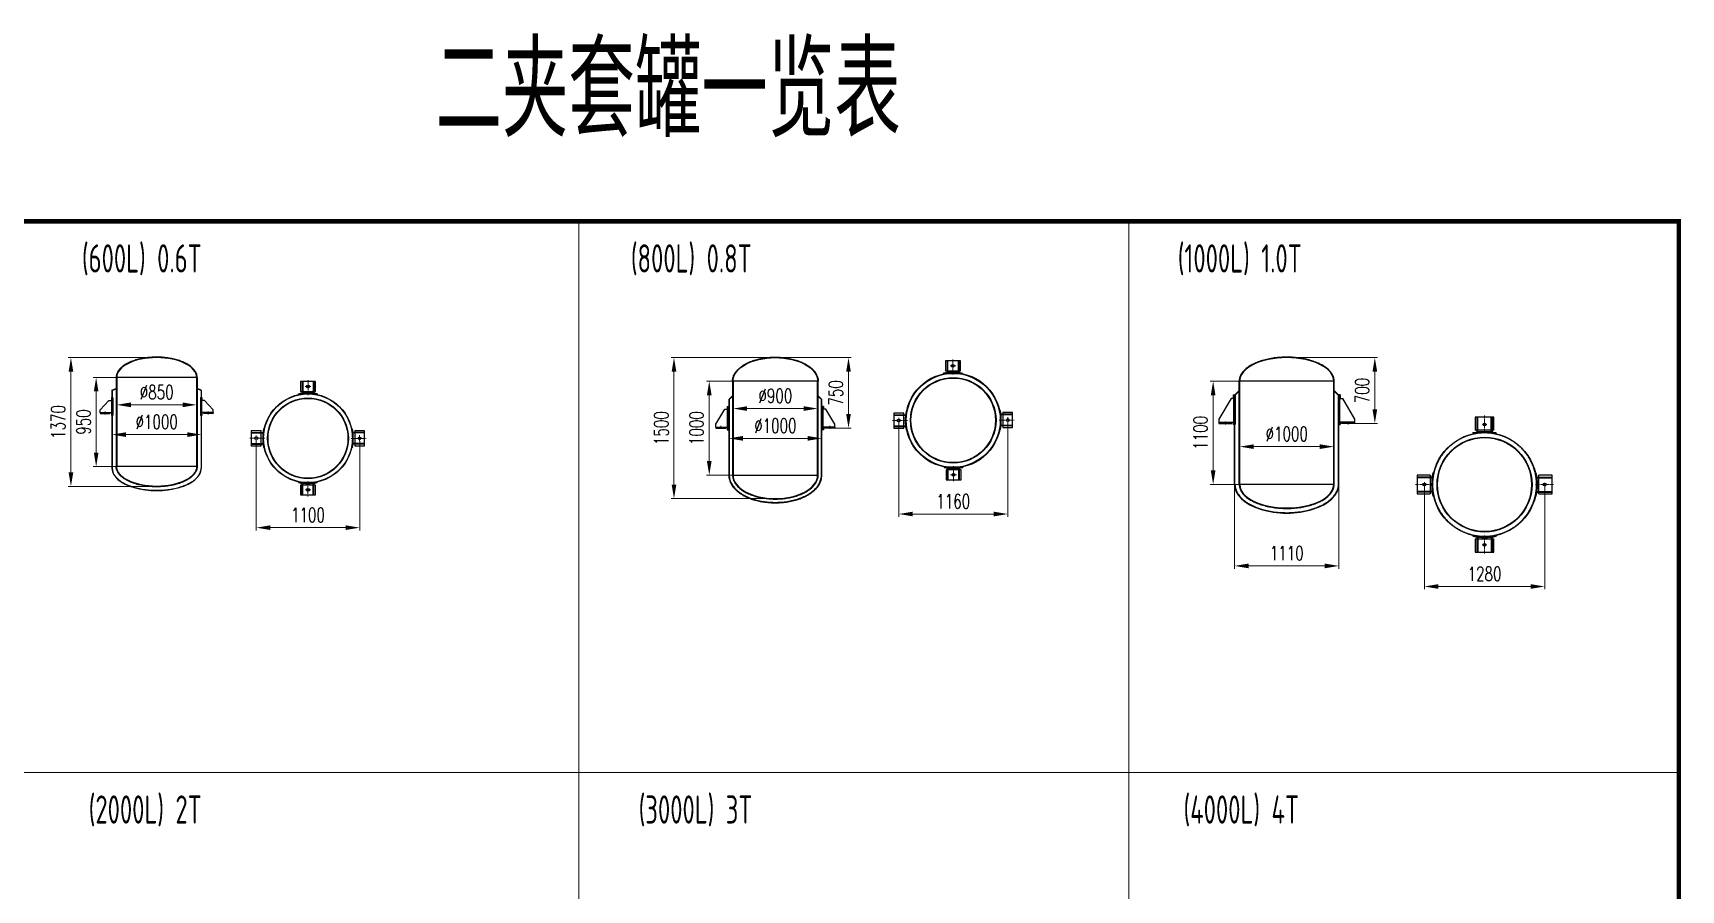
# Model space of a CAD drawing. Header units: inches. Extents: x -169 to 133840, y -13253 to 11464.
# Drawn here: x 86767 to 104296, y 2344 to 11464 of the extents above; entities that cross this region are included whole.
import ezdxf

# ---------------------------------------------------------------- set-up
doc = ezdxf.new("R2010")
doc.units = ezdxf.units.IN
doc.header["$MEASUREMENT"] = 0
for name, pattern in [('ACAD_ISO02W100', [15, 12, -3]), ('CENTER', [50.8, 31.75, -6.35, 6.35, -6.35]), ('DASHED2', [9.525, 6.35, -3.175])]:
    doc.linetypes.add(name, pattern=pattern)
for name, color, linetype, lineweight in [('00', 93, 'Continuous', 25), ('1', 1, 'Continuous', 15), ('cc', 93, 'Continuous', 15), ('XU', 4, 'ACAD_ISO02W100', 13), ('中心线', 1, 'CENTER', 18)]:
    doc.layers.add(name, color=color, linetype=linetype, lineweight=lineweight)
doc.styles.get("Standard").update_dxf_attribs({"font": 'isocp.shx', "width": 0.707, "bigfont": 'hztxt.shx'})
doc.styles.add('style1', font='txt.shx', dxfattribs={"width": 0.7})
doc.dimstyles.new('iso-025', dxfattribs={"dimscale": 60, "dimtxt": 2.5, "dimasz": 2.5, "dimexe": 0.5, "dimexo": 0, "dimgap": 1, "dimtad": 1, "dimdec": 0, "dimdsep": 46, "dimtxsty": 'style1', "dimcen": 3, "dimclrd": 256, "dimclre": 256, "dimclrt": 256, "dimadec": 0, "dimazin": 2, "dimtfac": 1, "dimtdec": 0, "dimtmove": 0, "dimatfit": 0, "dimfxl": 0, "dimtolj": 1, "dimtzin": 0, "dimlwd": -1, "dimlwe": -1, "dimarcsym": 0})

# ---------------------------------------------------------------- blocks, each defined once
blk = doc.blocks.new('*D29')
at = {"layer": 'cc'}
for p, q in [((95975, 7308), (95975, 6315)), ((97135, 7314), (97135, 6315)), ((96985, 6345), (96125, 6345))]:
    blk.add_line(p, q, dxfattribs=at)
for points in [[(96125, 6370), (96125, 6320), (95975, 6345)], [(96985, 6370), (96985, 6320), (97135, 6345)]]:
    blk.add_solid(points, dxfattribs=at)
at = {"layer": 'Defpoints', "color": 0}
for p in [(95975, 7308), (97135, 7314), (95975, 6345)]:
    blk.add_point(p, dxfattribs=at)
at = {"layer": 'cc', "insert": (96555, 6480), "char_height": 150, "attachment_point": 5, "style": 'style1'}
blk.add_mtext('\\A1;1160', dxfattribs=at)
blk = doc.blocks.new('A1T2')
for p, q in [((4880, 18772), (4879, 18766)), ((4916, 18636), (4916, 18761)), ((4922, 18636), (4922, 18760)), ((5035, 18636), (5035, 18760)), ((5041, 18636), (5041, 18761)), ((5077, 18772), (5078, 18766)), ((4916, 18741), (4899, 18741)), ((4899, 18741), (4899, 18636)), ((4899, 18636), (5059, 18636)), ((4916, 18731), (4922, 18731)), ((4916, 18636), (5041, 18636)), ((5035, 18741), (4922, 18741)), ((5041, 18731), (5035, 18731)), ((5059, 18741), (5041, 18741)), ((5059, 18636), (5059, 18741))]:
    blk.add_line(p, q)
blk.add_circle((4979, 18688), 15)
for radius, start, end in [(511, 258.7695, 270), (511, 258.7695, 281.2305), (505, 258.7695, 281.2305), (511, 270, 281.2305)]:
    blk.add_arc((4979, 19268), radius, start, end)
at = {"layer": '中心线'}
for p, q in [((4979, 18780), (4979, 18620)), ((4948, 18688), (5010, 18688))]:
    blk.add_line(p, q, dxfattribs=at)
blk = doc.blocks.new('*D30')
at = {"layer": 'cc'}
for p, q in [((94644, 8009), (95471, 8009)), ((95441, 7859), (95441, 7409)), ((95295, 7259), (95471, 7259))]:
    blk.add_line(p, q, dxfattribs=at)
for points in [[(95416, 7859), (95466, 7859), (95441, 8009)], [(95416, 7409), (95466, 7409), (95441, 7259)]]:
    blk.add_solid(points, dxfattribs=at)
at = {"layer": 'Defpoints', "color": 0}
for p in [(94644, 8009), (95295, 7259), (95441, 7259)]:
    blk.add_point(p, dxfattribs=at)
at = {"layer": 'cc', "insert": (95306, 7634), "char_height": 150, "attachment_point": 5, "rotation": 90, "style": 'style1'}
blk.add_mtext('\\A1;750', dxfattribs=at)
blk = doc.blocks.new('*D31')
at = {"layer": 'cc'}
for p, q in [((94663, 8009), (93555, 8009)), ((93585, 7859), (93585, 6659)), ((94663, 6509), (93555, 6509))]:
    blk.add_line(p, q, dxfattribs=at)
for points in [[(93560, 7859), (93610, 7859), (93585, 8009)], [(93560, 6659), (93610, 6659), (93585, 6509)]]:
    blk.add_solid(points, dxfattribs=at)
at = {"layer": 'Defpoints', "color": 0}
for p in [(94663, 8009), (93585, 6509), (94663, 6509)]:
    blk.add_point(p, dxfattribs=at)
at = {"layer": 'cc', "insert": (93450, 7259), "char_height": 150, "attachment_point": 5, "rotation": 90, "style": 'style1'}
blk.add_mtext('\\A1;1500', dxfattribs=at)
blk = doc.blocks.new('*D28')
at = {"layer": 'cc'}
for p, q in [((94213, 7759), (93930, 7759)), ((93960, 7609), (93960, 6909)), ((94213, 6759), (93930, 6759))]:
    blk.add_line(p, q, dxfattribs=at)
for points in [[(93935, 7609), (93985, 7609), (93960, 7759)], [(93935, 6909), (93985, 6909), (93960, 6759)]]:
    blk.add_solid(points, dxfattribs=at)
at = {"layer": 'Defpoints', "color": 0}
for p in [(94213, 7759), (93960, 6759), (94213, 6759)]:
    blk.add_point(p, dxfattribs=at)
at = {"layer": 'cc', "insert": (93825, 7259), "char_height": 150, "attachment_point": 5, "rotation": 90, "style": 'style1'}
blk.add_mtext('\\A1;1000', dxfattribs=at)
blk = doc.blocks.new('*D32')
at = {"layer": 'cc'}
for p, q in [((94168, 7162), (94168, 7120)), ((94318, 7150), (95008, 7150)), ((95158, 7162), (95158, 7120))]:
    blk.add_line(p, q, dxfattribs=at)
for points in [[(94318, 7175), (94318, 7125), (94168, 7150)], [(95008, 7175), (95008, 7125), (95158, 7150)]]:
    blk.add_solid(points, dxfattribs=at)
at = {"layer": 'Defpoints', "color": 0}
for p in [(94168, 7162), (95158, 7162), (95158, 7150)]:
    blk.add_point(p, dxfattribs=at)
at = {"layer": 'cc', "insert": (94663, 7285), "char_height": 150, "attachment_point": 5, "style": 'style1'}
blk.add_mtext('\\A1;%%C1000', dxfattribs=at)
blk = doc.blocks.new('*D33')
at = {"layer": 'cc'}
for p, q in [((94213, 7581), (94213, 7437)), ((95113, 7569), (95113, 7437)), ((94363, 7467), (94963, 7467))]:
    blk.add_line(p, q, dxfattribs=at)
for points in [[(94363, 7492), (94363, 7442), (94213, 7467)], [(94963, 7492), (94963, 7442), (95113, 7467)]]:
    blk.add_solid(points, dxfattribs=at)
at = {"layer": 'Defpoints', "color": 0}
for p in [(94213, 7581), (95113, 7569), (95113, 7467)]:
    blk.add_point(p, dxfattribs=at)
at = {"layer": 'cc', "insert": (94663, 7602), "char_height": 150, "attachment_point": 5, "style": 'style1'}
blk.add_mtext('\\A1;%%C900', dxfattribs=at)
blk = doc.blocks.new('A1T3')
for p, q in [((5644, 19605), (5644, 19367)), ((5660, 19611), (5650, 19611)), ((5656, 19391), (5656, 19581)), ((5686, 19581), (5656, 19581)), ((5660, 19611), (5660, 19581)), ((5781, 19421), (5686, 19581)), ((5660, 19361), (5650, 19361)), ((5781, 19391), (5656, 19391)), ((5660, 19391), (5660, 19361)), ((5676, 19391), (5676, 19381)), ((5781, 19381), (5676, 19381)), ((5713, 19391), (5713, 19381)), ((5743, 19391), (5743, 19381)), ((5781, 19391), (5781, 19421)), ((5781, 19391), (5781, 19381))]:
    blk.add_line(p, q)
at = {"linetype": 'DASHED2'}
blk.add_line((5654, 19611), (5654, 19361), dxfattribs=at)
for centre, start, end in [((5650, 19605), 90, 180), ((5650, 19367), 180, 270)]:
    blk.add_arc(centre, 6, start, end)
at = {"layer": '中心线'}
blk.add_line((5728, 19404), (5728, 19368), dxfattribs=at)
blk = doc.blocks.new('A$C669B3A0C')
for p, q in [((0, 184), (0, 6)), ((16, 190), (6, 190)), ((16, 190), (16, 160)), ((16, 0), (6, 0)), ((42, 160), (12, 160)), ((12, 30), (12, 160)), ((137, 30), (12, 30)), ((16, 30), (16, 0)), ((32, 30), (32, 20)), ((137, 20), (32, 20)), ((137, 60), (42, 160)), ((69, 30), (69, 20)), ((99, 30), (99, 20)), ((137, 30), (137, 60)), ((137, 30), (137, 20))]:
    blk.add_line(p, q)
at = {"linetype": 'DASHED2'}
blk.add_line((10, 190), (10, 0), dxfattribs=at)
for centre, start, end in [((6, 184), 90, 180), ((6, 6), 180, 270)]:
    blk.add_arc(centre, 6, start, end)
at = {"layer": '中心线'}
blk.add_line((84, 43), (84, 8), dxfattribs=at)
blk = doc.blocks.new('A$C6FDB45FA')
for p, q in [((121, 180), (16, 180)), ((16, 180), (16, 20)), ((121, 162), (121, 180)), ((153, 198), (147, 199)), ((16, 162), (16, 37)), ((16, 162), (141, 162)), ((16, 156), (140, 156)), ((16, 43), (140, 43)), ((16, 37), (141, 37)), ((16, 20), (121, 20)), ((111, 162), (111, 156)), ((111, 37), (111, 43)), ((121, 43), (121, 156)), ((121, 20), (121, 37)), ((153, 1), (147, 0))]:
    blk.add_line(p, q)
blk.add_circle((69, 100), 15)
for radius in [511, 505]:
    blk.add_arc((648, 100), radius, 168.7695, 191.2305)
at = {"layer": '中心线'}
for p, q in [((160, 100), (0, 100)), ((69, 131), (69, 68))]:
    blk.add_line(p, q, dxfattribs=at)
blk = doc.blocks.new('*D100')
at = {"layer": 'cc'}
for p, q in [((89142, 7120), (89142, 6170)), ((90242, 7120), (90242, 6170)), ((89292, 6200), (90092, 6200))]:
    blk.add_line(p, q, dxfattribs=at)
for points in [[(89292, 6225), (89292, 6175), (89142, 6200)], [(90092, 6225), (90092, 6175), (90242, 6200)]]:
    blk.add_solid(points, dxfattribs=at)
at = {"layer": 'Defpoints', "color": 0}
for p in [(89142, 7120), (90242, 7120), (90242, 6200)]:
    blk.add_point(p, dxfattribs=at)
at = {"layer": 'cc', "insert": (89692, 6335), "char_height": 150, "attachment_point": 5, "style": 'style1'}
blk.add_mtext('\\A1;1100', dxfattribs=at)
blk = doc.blocks.new('*D101')
at = {"layer": 'cc'}
for p, q in [((87658, 7799), (87409, 7799)), ((87439, 7649), (87439, 6999)), ((87658, 6849), (87409, 6849))]:
    blk.add_line(p, q, dxfattribs=at)
for points in [[(87414, 7649), (87464, 7649), (87439, 7799)], [(87414, 6999), (87464, 6999), (87439, 6849)]]:
    blk.add_solid(points, dxfattribs=at)
at = {"layer": 'Defpoints', "color": 0}
for p in [(87658, 7799), (87439, 6849), (87658, 6849)]:
    blk.add_point(p, dxfattribs=at)
at = {"layer": 'cc', "insert": (87304, 7324), "char_height": 150, "attachment_point": 5, "rotation": 90, "style": 'style1'}
blk.add_mtext('\\A1;950', dxfattribs=at)
blk = doc.blocks.new('*D102')
at = {"layer": 'cc'}
for p, q in [((88083, 8009), (87141, 8009)), ((87171, 7859), (87171, 6789)), ((88083, 6639), (87141, 6639))]:
    blk.add_line(p, q, dxfattribs=at)
for points in [[(87146, 7859), (87196, 7859), (87171, 8009)], [(87146, 6789), (87196, 6789), (87171, 6639)]]:
    blk.add_solid(points, dxfattribs=at)
at = {"layer": 'Defpoints', "color": 0}
for p in [(88083, 8009), (87171, 6639), (88083, 6639)]:
    blk.add_point(p, dxfattribs=at)
at = {"layer": 'cc', "insert": (87036, 7324), "char_height": 150, "attachment_point": 5, "rotation": 90, "style": 'style1'}
blk.add_mtext('\\A1;1370', dxfattribs=at)
blk = doc.blocks.new('*D104')
at = {"layer": 'cc'}
for p, q in [((87608, 7202), (87608, 7160)), ((87758, 7190), (88408, 7190)), ((88558, 7202), (88558, 7160))]:
    blk.add_line(p, q, dxfattribs=at)
for points in [[(87758, 7215), (87758, 7165), (87608, 7190)], [(88408, 7215), (88408, 7165), (88558, 7190)]]:
    blk.add_solid(points, dxfattribs=at)
at = {"layer": 'Defpoints', "color": 0}
for p in [(87608, 7202), (88558, 7202), (88558, 7190)]:
    blk.add_point(p, dxfattribs=at)
at = {"layer": 'cc', "insert": (88083, 7325), "char_height": 150, "attachment_point": 5, "style": 'style1'}
blk.add_mtext('\\A1;%%C1000', dxfattribs=at)
blk = doc.blocks.new('*D103')
at = {"layer": 'cc'}
for p, q in [((87658, 7621), (87658, 7477)), ((88508, 7609), (88508, 7477)), ((87808, 7507), (88358, 7507))]:
    blk.add_line(p, q, dxfattribs=at)
for points in [[(87808, 7532), (87808, 7482), (87658, 7507)], [(88358, 7532), (88358, 7482), (88508, 7507)]]:
    blk.add_solid(points, dxfattribs=at)
at = {"layer": 'Defpoints', "color": 0}
for p in [(87658, 7621), (88508, 7609), (88508, 7507)]:
    blk.add_point(p, dxfattribs=at)
at = {"layer": 'cc', "insert": (88083, 7642), "char_height": 150, "attachment_point": 5, "style": 'style1'}
blk.add_mtext('\\A1;%%C850', dxfattribs=at)
blk = doc.blocks.new('*D108')
at = {"layer": 'cc'}
for p, q in [((100102, 8009), (101069, 8009)), ((101039, 7859), (101039, 7459)), ((100824, 7309), (101069, 7309))]:
    blk.add_line(p, q, dxfattribs=at)
for points in [[(101014, 7859), (101064, 7859), (101039, 8009)], [(101014, 7459), (101064, 7459), (101039, 7309)]]:
    blk.add_solid(points, dxfattribs=at)
at = {"layer": 'Defpoints', "color": 0}
for p in [(100102, 8009), (100824, 7309), (101039, 7309)]:
    blk.add_point(p, dxfattribs=at)
at = {"layer": 'cc', "insert": (100904, 7659), "char_height": 150, "attachment_point": 5, "rotation": 90, "style": 'style1'}
blk.add_mtext('\\A1;700', dxfattribs=at)
blk = doc.blocks.new('A1.5T3')
for p, q in [((5355, 15451), (5355, 15152)), ((5376, 15459), (5363, 15459)), ((5376, 15459), (5376, 15419)), ((5370, 15169), (5370, 15419)), ((5370, 15419), (5400, 15419)), ((5400, 15419), (5530, 15199)), ((5363, 15144), (5376, 15144)), ((5530, 15169), (5370, 15169)), ((5376, 15169), (5376, 15144)), ((5390, 15155), (5390, 15169)), ((5530, 15155), (5390, 15155)), ((5445, 15169), (5445, 15155)), ((5530, 15155), (5460, 15155)), ((5475, 15169), (5475, 15155)), ((5530, 15199), (5530, 15169)), ((5530, 15169), (5530, 15155))]:
    blk.add_line(p, q)
at = {"linetype": 'DASHED2'}
blk.add_line((5368, 15459), (5368, 15144), dxfattribs=at)
for centre, start, end in [((5363, 15451), 90, 180), ((5363, 15152), 180, 270)]:
    blk.add_arc(centre, 8, start, end)
at = {"layer": '中心线'}
blk.add_line((5460, 15144), (5460, 15182), dxfattribs=at)
blk = doc.blocks.new('*D107')
at = {"layer": 'cc'}
for p, q in [((101566, 6633), (101566, 5544)), ((102846, 6633), (102846, 5544)), ((101716, 5574), (102696, 5574))]:
    blk.add_line(p, q, dxfattribs=at)
for points in [[(101716, 5599), (101716, 5549), (101566, 5574)], [(102696, 5599), (102696, 5549), (102846, 5574)]]:
    blk.add_solid(points, dxfattribs=at)
at = {"layer": 'Defpoints', "color": 0}
for p in [(101566, 6633), (102846, 6633), (102846, 5574)]:
    blk.add_point(p, dxfattribs=at)
at = {"layer": 'cc', "insert": (102206, 5709), "char_height": 150, "attachment_point": 5, "style": 'style1'}
blk.add_mtext('\\A1;1280', dxfattribs=at)
blk = doc.blocks.new('*D106')
at = {"layer": 'cc'}
for p, q in [((99602, 7759), (99289, 7759)), ((99319, 7609), (99319, 6809)), ((99597, 6659), (99289, 6659))]:
    blk.add_line(p, q, dxfattribs=at)
for points in [[(99294, 7609), (99344, 7609), (99319, 7759)], [(99294, 6809), (99344, 6809), (99319, 6659)]]:
    blk.add_solid(points, dxfattribs=at)
at = {"layer": 'Defpoints', "color": 0}
for p in [(99602, 7759), (99319, 6659), (99597, 6659)]:
    blk.add_point(p, dxfattribs=at)
at = {"layer": 'cc', "insert": (99184, 7209), "char_height": 150, "attachment_point": 5, "rotation": 90, "style": 'style1'}
blk.add_mtext('\\A1;1100', dxfattribs=at)
blk = doc.blocks.new('*D105')
at = {"layer": 'cc'}
for p, q in [((99602, 7172), (99602, 7032)), ((99752, 7062), (100452, 7062)), ((100602, 7172), (100602, 7032))]:
    blk.add_line(p, q, dxfattribs=at)
for points in [[(99752, 7087), (99752, 7037), (99602, 7062)], [(100452, 7087), (100452, 7037), (100602, 7062)]]:
    blk.add_solid(points, dxfattribs=at)
at = {"layer": 'Defpoints', "color": 0}
for p in [(99602, 7172), (100602, 7172), (100602, 7062)]:
    blk.add_point(p, dxfattribs=at)
at = {"layer": 'cc', "insert": (100102, 7197), "char_height": 150, "attachment_point": 5, "style": 'style1'}
blk.add_mtext('\\A1;%%C1000', dxfattribs=at)
blk = doc.blocks.new('*D109')
at = {"layer": 'cc'}
for p, q in [((99547, 6659), (99547, 5763)), ((100657, 6659), (100657, 5763)), ((99697, 5793), (100507, 5793))]:
    blk.add_line(p, q, dxfattribs=at)
for points in [[(99697, 5818), (99697, 5768), (99547, 5793)], [(100507, 5818), (100507, 5768), (100657, 5793)]]:
    blk.add_solid(points, dxfattribs=at)
at = {"layer": 'Defpoints', "color": 0}
for p in [(99547, 6659), (100657, 6659), (100657, 5793)]:
    blk.add_point(p, dxfattribs=at)
at = {"layer": 'cc', "insert": (100102, 5928), "char_height": 150, "attachment_point": 5, "style": 'style1'}
blk.add_mtext('\\A1;1110', dxfattribs=at)

msp = doc.modelspace()

# ---------------------------------------------------------------- linework, layer by layer
for p, q in [((87652.6, 7799.3), (87652.6, 6849.3)), ((87657.6, 7799.3), (87657.6, 6849.3)), ((88507.6, 7799.3), (87657.6, 7799.3)), ((88507.6, 7799.3), (88507.6, 6849.3)), ((88512.6, 7799.3), (88512.6, 6849.3)), ((94207.7, 7759.3), (94207.7, 6759.3)), ((94212.7, 7759.3), (94212.7, 6759.3)), ((95112.7, 7759.3), (94212.7, 7759.3)), ((95112.7, 6759.3), (95112.7, 7759.3)), ((95117.7, 6759.3), (95117.7, 7759.3)), ((99596.7, 6659.3), (99596.7, 7759.3)), ((99601.7, 6659.3), (99601.7, 7759.3)), ((100601.7, 7759.3), (99601.7, 7759.3)), ((100601.7, 6659.3), (100601.7, 7759.3)), ((100606.7, 6659.3), (100606.7, 7759.3)), ((87607.6, 7662.5), (87652.6, 7679.3)), ((87607.6, 7659.3), (87652.6, 7676.1)), ((87607.6, 7662.5), (87607.6, 6829.3)), ((87610.6, 7660.4), (87610.6, 6829.3)), ((88557.6, 7662.5), (88512.6, 7679.3)), ((88557.6, 7659.3), (88512.6, 7676.1)), ((88554.6, 7660.4), (88554.6, 6829.3)), ((88557.6, 7662.5), (88557.6, 6829.3)), ((94207.7, 7604.3), (94167.7, 7564.3)), ((94167.7, 7564.3), (94167.7, 6759.3)), ((94207.7, 7597.2), (94172.7, 7562.2)), ((94172.7, 7564.3), (94172.7, 6759.3)), ((95117.7, 7604.3), (95157.7, 7564.3)), ((95117.7, 7597.2), (95152.7, 7562.2)), ((95152.7, 6759.3), (95152.7, 7562.2)), ((95157.7, 6759.3), (95157.7, 7564.3)), ((99596.7, 7659.3), (99546.7, 7609.3)), ((99546.7, 6659.3), (99546.7, 7609.3)), ((99551.7, 7607.2), (99546.7, 7607.2)), ((99551.7, 7607.2), (99548.1, 7610.7)), ((99596.7, 7652.2), (99551.7, 7607.2)), ((99551.7, 6659.3), (99551.7, 7607.2)), ((100606.7, 7659.3), (100656.7, 7609.3)), ((100606.7, 7652.2), (100651.7, 7607.2)), ((100651.7, 7607.2), (100655.2, 7610.7)), ((100651.7, 6659.3), (100651.7, 7607.2)), ((100651.7, 7607.2), (100656.7, 7607.2)), ((100656.7, 6659.3), (100656.7, 7609.3)), ((102305.9, 7376), (102105.9, 7376)), ((102105.9, 7376), (102105.9, 7236)), ((102125.9, 7216), (102125.9, 7376)), ((102133.9, 7217.2), (102133.9, 7376)), ((102277.9, 7217.2), (102277.9, 7376)), ((102285.9, 7376), (102285.9, 7216)), ((102285.9, 7236), (102285.9, 7376)), ((102305.9, 7236), (102305.9, 7376)), ((102083.2, 7200.7), (102081.6, 7208.5)), ((102125.9, 7236), (102105.9, 7236)), ((102125.9, 7246), (102133.9, 7246)), ((102277.9, 7236), (102133.9, 7236)), ((102285.9, 7246), (102277.9, 7246)), ((102285.9, 7216), (102285.9, 7246)), ((102305.9, 7236), (102285.9, 7236)), ((102328.6, 7200.7), (102330.3, 7208.5)), ((88507.6, 6849.3), (87657.6, 6849.3)), ((88507.6, 6849.3), (87657.6, 6849.3)), ((94212.7, 6759.3), (95112.7, 6759.3)), ((101488.1, 6758.2), (101488.1, 6558.2)), ((101628.1, 6758.2), (101488.1, 6758.2)), ((101628.1, 6738.2), (101488.1, 6738.2)), ((101488.1, 6738.2), (101648.1, 6738.2)), ((101646.9, 6730.2), (101488.1, 6730.2)), ((101648.1, 6738.2), (101618.1, 6738.2)), ((101618.1, 6738.2), (101618.1, 6730.2)), ((101628.1, 6758.2), (101628.1, 6738.2)), ((101628.1, 6730.2), (101628.1, 6586.2)), ((101663.5, 6781), (101655.6, 6782.6)), ((102748.3, 6781), (102756.2, 6782.6)), ((102763.7, 6738.2), (102923.7, 6738.2)), ((102764.9, 6730.2), (102923.7, 6730.2)), ((102783.7, 6738.2), (102783.7, 6758.2)), ((102923.7, 6758.2), (102783.7, 6758.2)), ((102783.7, 6586.2), (102783.7, 6730.2)), ((102793.7, 6738.2), (102793.7, 6730.2)), ((102923.7, 6558.2), (102923.7, 6758.2)), ((100601.7, 6659.3), (99601.7, 6659.3)), ((101646.9, 6586.2), (101488.1, 6586.2)), ((101648.1, 6578.2), (101488.1, 6578.2)), ((101488.1, 6558.2), (101628.1, 6558.2)), ((101618.1, 6578.2), (101618.1, 6586.2)), ((101628.1, 6578.2), (101628.1, 6558.2)), ((101663.5, 6535.5), (101655.6, 6533.9)), ((102748.3, 6535.5), (102756.2, 6533.9)), ((102763.7, 6578.2), (102793.7, 6578.2)), ((102923.7, 6578.2), (102763.7, 6578.2)), ((102764.9, 6586.2), (102923.7, 6586.2)), ((102783.7, 6558.2), (102783.7, 6578.2)), ((102783.7, 6578.2), (102923.7, 6578.2)), ((102783.7, 6558.2), (102923.7, 6558.2)), ((102793.7, 6578.2), (102793.7, 6586.2)), ((102083.2, 6115.8), (102081.6, 6108)), ((102105.9, 6080.5), (102125.9, 6080.5)), ((102105.9, 6080.5), (102105.9, 5940.5)), ((102125.9, 6100.5), (102125.9, 6070.5)), ((102125.9, 5940.5), (102125.9, 6100.5)), ((102125.9, 6080.5), (102125.9, 5940.5)), ((102125.9, 6070.5), (102133.9, 6070.5)), ((102133.9, 6099.3), (102133.9, 5940.5)), ((102133.9, 6080.5), (102277.9, 6080.5)), ((102277.9, 6099.3), (102277.9, 5940.5)), ((102285.9, 6070.5), (102277.9, 6070.5)), ((102285.9, 6100.5), (102285.9, 5940.5)), ((102285.9, 6080.5), (102305.9, 6080.5)), ((102305.9, 5940.5), (102305.9, 6080.5)), ((102328.6, 6115.8), (102330.3, 6108)), ((102105.9, 5940.5), (102305.9, 5940.5))]:
    msp.add_line(p, q)
for centre, radius in [((96555, 7342), 505), ((96555, 7342), 500), ((96555, 7342), 455), ((96555, 7342), 450), ((96555, 7342), 450), ((96555, 7342), 450), ((89692.1, 7150.9), 475), ((89692.1, 7150.9), 472), ((89692.1, 7150.9), 430), ((89692.1, 7150.9), 425), ((102205.9, 6658.2), 555), ((102205.9, 7298), 15), ((102205.9, 6658.2), 505), ((102205.9, 6658.2), 500), ((101566.1, 6658.2), 15), ((102845.7, 6658.2), 15), ((102205.9, 6018.5), 15)]:
    msp.add_circle(centre, radius)
for centre, radius, start, end in [((102205.9, 6608.2), 613, 78.29618, 101.70382), ((102205.9, 6608.2), 613, 90, 101.70382), ((102205.9, 6608.2), 605, 78.29618, 101.70382), ((102205.9, 6608.2), 613, 78.29618, 90), ((102255.9, 6658.2), 613, 168.29618, 180), ((102255.9, 6658.2), 613, 168.29618, 191.70382), ((102255.9, 6658.2), 605, 168.29618, 191.70382), ((102155.9, 6658.2), 605, 348.29618, 11.70382), ((102155.9, 6658.2), 613, 348.29618, 11.70382), ((102155.9, 6658.2), 613, 0, 11.70382), ((102255.9, 6658.2), 613, 180, 191.70382), ((102155.9, 6658.2), 613, 348.29618, 0), ((102205.9, 6708.2), 613, 258.29618, 281.70382), ((102205.9, 6708.2), 613, 258.29618, 270), ((102205.9, 6708.2), 605, 258.29618, 281.70382), ((102205.9, 6708.2), 613, 270, 281.70382)]:
    msp.add_arc(centre, radius, start, end)
for centre, major_axis, ratio, start_param, end_param in [((88082.6, 7799.3), (-425, 0), 0.4941176, 3.1415927, 6.2831853), ((100101.7, 7759.3), (-500, 0), 0.5, 3.1415927, 6.2831853), ((88082.6, 6829.3), (-475, 0), 0.4947368, 0, 3.1415927), ((94662.7, 6759.3), (450, 0), 0.5555556, 3.1415927, 6.2831853), ((100101.7, 6659.3), (-555, 0), 0.5495495, 0, 3.1415927), ((100101.7, 6659.3), (-500, 0), 0.5, 0, 3.1415927)]:
    msp.add_ellipse(centre, major_axis=major_axis, ratio=ratio, start_param=start_param, end_param=end_param)
at = {"extrusion": (0, 0, -1)}
for centre, major_axis, ratio in [((94662.7, 7759.3), (450, 0), 0.5555556), ((88082.6, 6849.3), (-425, 0), 0.4941176)]:
    msp.add_ellipse(centre, major_axis=major_axis, ratio=ratio, start_param=3.1415927, end_param=6.2831853, dxfattribs=at)
for points, knots in [([(88512.6, 7799.3), (88512.6, 7806.1), (88511.9, 7813), (88509.3, 7826.7), (88507.4, 7833.4), (88500.9, 7850.4), (88495.5, 7860.4), (88482, 7879.9), (88473.9, 7889.3), (88455.1, 7907.5), (88444.4, 7916.3), (88420.7, 7932.8), (88407.7, 7940.7), (88379.6, 7955.4), (88364.5, 7962.2), (88332.5, 7974.7), (88315.6, 7980.4), (88280.4, 7990.6), (88262.1, 7995), (88224.4, 8002.6), (88205, 8005.7), (88165.6, 8010.5), (88145.5, 8012.2), (88105, 8014.2), (88084.7, 8014.5), (88044.1, 8013.7), (88023.8, 8012.5), (87983.9, 8008.8), (87964.2, 8006.3), (87925.6, 7999.8), (87906.9, 7995.9), (87870.6, 7986.7), (87853.1, 7981.5), (87819.7, 7970), (87803.9, 7963.6), (87774.1, 7949.7), (87760.2, 7942.3), (87734.7, 7926.4), (87723.1, 7918), (87702.2, 7900.4), (87693, 7891.3), (87677.4, 7872.3), (87670.9, 7862.4), (87660.7, 7842.3), (87657.1, 7832.1), (87653.4, 7814.2), (87652.6, 7806.8), (87652.6, 7799.3)], [3.1415927, 3.1415927, 3.1415927, 3.1415927, 3.2352016, 3.2352016, 3.3288106, 3.3288106, 3.4714308, 3.4714308, 3.6140511, 3.6140511, 3.7566713, 3.7566713, 3.8992916, 3.8992916, 4.0419118, 4.0419118, 4.1845321, 4.1845321, 4.3271523, 4.3271523, 4.4697726, 4.4697726, 4.6123928, 4.6123928, 4.7550131, 4.7550131, 4.8976333, 4.8976333, 5.0402536, 5.0402536, 5.1828738, 5.1828738, 5.3254941, 5.3254941, 5.4681143, 5.4681143, 5.6107346, 5.6107346, 5.7533548, 5.7533548, 5.8959751, 5.8959751, 6.0385953, 6.0385953, 6.1812156, 6.1812156, 6.2831853, 6.2831853, 6.2831853, 6.2831853]), ([(94207.7, 7759.3), (94207.7, 7767.3), (94208.4, 7775.4), (94211.7, 7794.7), (94214.9, 7806), (94224.1, 7828.2), (94230, 7839), (94244.2, 7860.2), (94252.6, 7870.5), (94271.7, 7890.4), (94282.4, 7899.9), (94305.9, 7918.1), (94318.7, 7926.8), (94346.2, 7943), (94361, 7950.6), (94392.1, 7964.7), (94408.4, 7971.2), (94442.6, 7982.8), (94460.3, 7988), (94496.8, 7997), (94515.7, 8000.9), (94554, 8007.2), (94573.5, 8009.6), (94613, 8013), (94633, 8014), (94672.9, 8014.5), (94692.9, 8014), (94732.6, 8011.5), (94752.3, 8009.5), (94791.1, 8004.2), (94810.2, 8000.8), (94847.4, 7992.7), (94865.6, 7987.9), (94900.5, 7977.1), (94917.4, 7971), (94949.5, 7957.7), (94964.8, 7950.5), (94993.6, 7934.9), (95007.1, 7926.6), (95031.9, 7909), (95043.4, 7899.7), (95063.9, 7880.4), (95073.1, 7870.3), (95088.9, 7849.5), (95095.6, 7838.8), (95106.5, 7816.9), (95110.6, 7805.8), (95116.2, 7783.2), (95117.7, 7771.7), (95117.7, 7760), (95117.7, 7759.6), (95117.7, 7759.3)], [3.1415927, 3.1415927, 3.1415927, 3.1415927, 3.2347411, 3.2347411, 3.3671062, 3.3671062, 3.4994713, 3.4994713, 3.6318364, 3.6318364, 3.7642015, 3.7642015, 3.8965666, 3.8965666, 4.0289318, 4.0289318, 4.1612969, 4.1612969, 4.293662, 4.293662, 4.4260271, 4.4260271, 4.5583922, 4.5583922, 4.6907573, 4.6907573, 4.8231225, 4.8231225, 4.9554876, 4.9554876, 5.0878527, 5.0878527, 5.2202178, 5.2202178, 5.3525829, 5.3525829, 5.484948, 5.484948, 5.6173132, 5.6173132, 5.7496783, 5.7496783, 5.8820434, 5.8820434, 6.0144085, 6.0144085, 6.1467736, 6.1467736, 6.2791387, 6.2791387, 6.2831853, 6.2831853, 6.2831853, 6.2831853]), ([(100606.7, 7759.3), (100606.7, 7767.2), (100605.9, 7775.1), (100603.1, 7790.8), (100600.9, 7798.6), (100593.8, 7818), (100587.8, 7829.5), (100573, 7851.9), (100564, 7862.8), (100543.3, 7883.9), (100531.5, 7894), (100505.3, 7913.3), (100490.9, 7922.5), (100459.7, 7939.8), (100443, 7947.8), (100407.5, 7962.8), (100388.7, 7969.6), (100349.5, 7981.9), (100329, 7987.4), (100286.8, 7996.9), (100265.1, 8000.9), (100220.7, 8007.4), (100198.1, 8009.9), (100152.3, 8013.3), (100129.2, 8014.2), (100083, 8014.4), (100059.9, 8013.7), (100014.1, 8010.7), (99991.3, 8008.4), (99946.7, 8002.3), (99924.9, 7998.5), (99882.3, 7989.4), (99861.7, 7984.1), (99822, 7972.1), (99803, 7965.5), (99767, 7950.9), (99750, 7942.9), (99718.2, 7926), (99703.5, 7916.9), (99676.6, 7897.8), (99664.5, 7887.8), (99643, 7867), (99633.7, 7856.2), (99618, 7833.9), (99611.7, 7822.5), (99602.3, 7799.2), (99599.1, 7787.3), (99597, 7770), (99596.7, 7764.7), (99596.7, 7759.3)], [3.1415927, 3.1415927, 3.1415927, 3.1415927, 3.2326822, 3.2326822, 3.3237717, 3.3237717, 3.4617416, 3.4617416, 3.5997115, 3.5997115, 3.7376815, 3.7376815, 3.8756514, 3.8756514, 4.0136214, 4.0136214, 4.1515913, 4.1515913, 4.2895612, 4.2895612, 4.4275312, 4.4275312, 4.5655011, 4.5655011, 4.7034711, 4.7034711, 4.841441, 4.841441, 4.9794109, 4.9794109, 5.1173809, 5.1173809, 5.2553508, 5.2553508, 5.3933208, 5.3933208, 5.5312907, 5.5312907, 5.6692606, 5.6692606, 5.8072306, 5.8072306, 5.9452005, 5.9452005, 6.0831705, 6.0831705, 6.2211404, 6.2211404, 6.2831853, 6.2831853, 6.2831853, 6.2831853]), ([(88512.6, 6849.3), (88512.6, 6842.4), (88511.9, 6835.5), (88509.3, 6821.9), (88507.4, 6815.1), (88500.9, 6798.2), (88495.5, 6788.2), (88482, 6768.7), (88473.9, 6759.2), (88455.1, 6741), (88444.4, 6732.3), (88420.7, 6715.7), (88407.7, 6707.9), (88379.6, 6693.2), (88364.5, 6686.3), (88332.5, 6673.8), (88315.6, 6668.1), (88280.4, 6658), (88262.1, 6653.5), (88224.4, 6646), (88205, 6642.9), (88165.6, 6638), (88145.5, 6636.3), (88105, 6634.3), (88084.7, 6634), (88044.1, 6634.9), (88023.8, 6636), (87983.9, 6639.7), (87964.2, 6642.3), (87925.6, 6648.8), (87906.9, 6652.7), (87870.6, 6661.8), (87853.1, 6667), (87819.7, 6678.6), (87803.9, 6685), (87774.1, 6698.8), (87760.2, 6706.3), (87734.7, 6722.1), (87723.1, 6730.5), (87702.2, 6748.1), (87693, 6757.3), (87677.4, 6776.3), (87670.9, 6786.1), (87660.7, 6806.2), (87657.1, 6816.5), (87653.4, 6834.3), (87652.6, 6841.8), (87652.6, 6849.3)], [3.1415927, 3.1415927, 3.1415927, 3.1415927, 3.2352016, 3.2352016, 3.3288106, 3.3288106, 3.4714308, 3.4714308, 3.6140511, 3.6140511, 3.7566713, 3.7566713, 3.8992916, 3.8992916, 4.0419118, 4.0419118, 4.1845321, 4.1845321, 4.3271523, 4.3271523, 4.4697726, 4.4697726, 4.6123928, 4.6123928, 4.7550131, 4.7550131, 4.8976333, 4.8976333, 5.0402536, 5.0402536, 5.1828738, 5.1828738, 5.3254941, 5.3254941, 5.4681143, 5.4681143, 5.6107346, 5.6107346, 5.7533548, 5.7533548, 5.8959751, 5.8959751, 6.0385953, 6.0385953, 6.1812156, 6.1812156, 6.2831853, 6.2831853, 6.2831853, 6.2831853]), ([(87610.6, 6829.3), (87610.6, 6821), (87611.5, 6812.7), (87615.6, 6794.1), (87619.3, 6783.7), (87629.7, 6763.3), (87636.3, 6753.2), (87652.3, 6733.6), (87661.6, 6724), (87683, 6705.6), (87694.9, 6696.7), (87721.2, 6679.8), (87735.6, 6671.8), (87766.4, 6656.9), (87782.8, 6649.9), (87817.5, 6637.1), (87835.7, 6631.3), (87873.7, 6621), (87893.3, 6616.5), (87933.8, 6608.9), (87954.5, 6605.8), (87996.7, 6600.9), (88018.1, 6599.2), (88061.2, 6597.3), (88082.9, 6597), (88126.2, 6598), (88147.7, 6599.3), (88190.3, 6603.2), (88211.3, 6605.8), (88252.4, 6612.6), (88272.5, 6616.7), (88311.3, 6626.1), (88330, 6631.5), (88365.8, 6643.5), (88382.9, 6650.1), (88415, 6664.4), (88430, 6672.1), (88457.9, 6688.4), (88470.6, 6697), (88493.6, 6715), (88503.9, 6724.3), (88521.6, 6743.6), (88529.1, 6753.5), (88541.3, 6773.8), (88546, 6784.1), (88552.4, 6804.8), (88554.2, 6815.3), (88554.6, 6826.9), (88554.6, 6828.1), (88554.6, 6829.3)], [0, 0, 0, 0, 0.1082926, 0.1082926, 0.2454648, 0.2454648, 0.382637, 0.382637, 0.5198092, 0.5198092, 0.6569814, 0.6569814, 0.7941536, 0.7941536, 0.9313258, 0.9313258, 1.068498, 1.068498, 1.2056703, 1.2056703, 1.3428425, 1.3428425, 1.4800147, 1.4800147, 1.6171869, 1.6171869, 1.7543591, 1.7543591, 1.8915313, 1.8915313, 2.0287035, 2.0287035, 2.1658757, 2.1658757, 2.303048, 2.303048, 2.4402202, 2.4402202, 2.5773924, 2.5773924, 2.7145646, 2.7145646, 2.8517368, 2.8517368, 2.988909, 2.988909, 3.1260812, 3.1260812, 3.1415927, 3.1415927, 3.1415927, 3.1415927]), ([(94167.7, 6759.3), (94167.7, 6751.2), (94168.3, 6743.2), (94170.4, 6727.2), (94172, 6719.2), (94176.1, 6703.5), (94178.7, 6695.8), (94184.8, 6680.6), (94188.3, 6673.2), (94196.2, 6658.6), (94200.5, 6651.5), (94209.7, 6638.2), (94214.3, 6632), (94224.3, 6620), (94229.6, 6614.1), (94241.5, 6601.9), (94248.3, 6595.7), (94262.4, 6583.5), (94269.8, 6577.7), (94285.3, 6566.3), (94293.5, 6560.7), (94310.4, 6550.1), (94319.1, 6545), (94343.8, 6531.7), (94360.3, 6524), (94391.4, 6511.1), (94405.8, 6505.9), (94435.4, 6496.2), (94450.6, 6491.8), (94481.6, 6484), (94497.5, 6480.6), (94529.7, 6474.7), (94546, 6472.2), (94589.2, 6467), (94616.4, 6465.1), (94663.2, 6464.1), (94682.8, 6464.3), (94724.1, 6466.2), (94745.9, 6468.1), (94788.7, 6473.4), (94809.8, 6476.9), (94851.1, 6485.6), (94871.3, 6490.7), (94906.8, 6501.4), (94922.4, 6506.8), (94949.8, 6517.5), (94961.9, 6522.7), (94985.3, 6533.7), (94996.6, 6539.6), (95018.3, 6551.9), (95028.7, 6558.5), (95048.1, 6571.9), (95057.2, 6578.7), (95074.4, 6593), (95082.5, 6600.5), (95097.6, 6615.9), (95104.7, 6623.9), (95115.6, 6638), (95119.9, 6643.9), (95127.7, 6656), (95131.3, 6662.2), (95138.3, 6675.4), (95141.5, 6682.5), (95147.9, 6698.7), (95150.7, 6707.7), (95155, 6726.2), (95156.4, 6735.5), (95157.6, 6749.7), (95157.7, 6754.5), (95157.7, 6759.3)], [3.1415927, 3.1415927, 3.1415927, 3.1415927, 3.2145947, 3.2145947, 3.2875967, 3.2875967, 3.3605988, 3.3605988, 3.4336008, 3.4336008, 3.5066029, 3.5066029, 3.5730372, 3.5730372, 3.6394716, 3.6394716, 3.7147711, 3.7147711, 3.7900705, 3.7900705, 3.8662859, 3.8662859, 3.9425014, 3.9425014, 4.074185, 4.074185, 4.1806439, 4.1806439, 4.2871029, 4.2871029, 4.3935618, 4.3935618, 4.5000208, 4.5000208, 4.6721353, 4.6721353, 4.7957622, 4.7957622, 4.9340893, 4.9340893, 5.0724165, 5.0724165, 5.2107437, 5.2107437, 5.3237817, 5.3237817, 5.4173868, 5.4173868, 5.5109919, 5.5109919, 5.604597, 5.604597, 5.6945071, 5.6945071, 5.7844171, 5.7844171, 5.8743272, 5.8743272, 5.9370556, 5.9370556, 5.9997841, 5.9997841, 6.0691157, 6.0691157, 6.1543901, 6.1543901, 6.2396645, 6.2396645, 6.2831853, 6.2831853, 6.2831853, 6.2831853]), ([(94172.7, 6759.3), (94172.7, 6751.4), (94173.3, 6743.5), (94175.5, 6726.8), (94177.3, 6718), (94182.2, 6700.7), (94185.3, 6692.2), (94192, 6677), (94195.4, 6670.3), (94202.9, 6657.1), (94207.1, 6650.7), (94216.8, 6637), (94222.5, 6629.8), (94234.8, 6615.9), (94241.4, 6609.1), (94255.3, 6596), (94262.7, 6589.7), (94278.3, 6577.5), (94286.4, 6571.6), (94303.4, 6560.3), (94312.2, 6554.8), (94339.8, 6539.2), (94359.6, 6529.6), (94401.2, 6512.6), (94423.1, 6505), (94468.6, 6492), (94492.2, 6486.6), (94535.9, 6478.7), (94555.8, 6475.8), (94596, 6471.7), (94616.4, 6470.3), (94660.1, 6469), (94683.5, 6469.2), (94728.7, 6471.6), (94750.6, 6473.6), (94793.7, 6479.2), (94814.9, 6482.9), (94856.3, 6492), (94876.5, 6497.3), (94915.5, 6509.5), (94934.3, 6516.5), (94970.3, 6531.8), (94987.4, 6540.2), (95019.7, 6558.5), (95034.9, 6568.3), (95062.9, 6589.4), (95075.7, 6600.6), (95095.4, 6620.9), (95103, 6629.6), (95118.2, 6649.8), (95125.6, 6661.5), (95135.1, 6680.5), (95138.2, 6687.5), (95143.5, 6701.7), (95145.7, 6708.9), (95149.9, 6725.8), (95151.4, 6735.5), (95152.6, 6750), (95152.7, 6754.6), (95152.7, 6759.3)], [3.1415927, 3.1415927, 3.1415927, 3.1415927, 3.2150884, 3.2150884, 3.2981375, 3.2981375, 3.3811866, 3.3811866, 3.4492966, 3.4492966, 3.5174066, 3.5174066, 3.5971746, 3.5971746, 3.6769425, 3.6769425, 3.7567104, 3.7567104, 3.8364784, 3.8364784, 3.9162463, 3.9162463, 4.0767052, 4.0767052, 4.237164, 4.237164, 4.3976229, 4.3976229, 4.5275409, 4.5275409, 4.6574589, 4.6574589, 4.8056089, 4.8056089, 4.9458952, 4.9458952, 5.0861816, 5.0861816, 5.2264679, 5.2264679, 5.3667543, 5.3667543, 5.5070407, 5.5070407, 5.647327, 5.647327, 5.7876134, 5.7876134, 5.8867133, 5.8867133, 6.0093153, 6.0093153, 6.0788308, 6.0788308, 6.1483462, 6.1483462, 6.2398459, 6.2398459, 6.2831853, 6.2831853, 6.2831853, 6.2831853]), ([(94207.7, 6759.3), (94207.7, 6751.2), (94208.4, 6743.2), (94211.7, 6723.8), (94214.9, 6712.5), (94224.1, 6690.4), (94230, 6679.5), (94244.2, 6658.3), (94252.6, 6648), (94271.7, 6628.2), (94282.4, 6618.6), (94305.9, 6600.4), (94318.7, 6591.8), (94346.2, 6575.5), (94361, 6567.9), (94392.1, 6553.8), (94408.4, 6547.4), (94442.6, 6535.7), (94460.3, 6530.5), (94496.8, 6521.5), (94515.7, 6517.7), (94554, 6511.4), (94573.5, 6509), (94613, 6505.5), (94633, 6504.6), (94672.9, 6504.1), (94692.9, 6504.6), (94732.6, 6507), (94752.3, 6509), (94791.1, 6514.3), (94810.2, 6517.7), (94847.4, 6525.9), (94865.6, 6530.6), (94900.5, 6541.5), (94917.4, 6547.5), (94949.5, 6560.8), (94964.8, 6568.1), (94993.6, 6583.6), (95007.1, 6592), (95031.9, 6609.6), (95043.4, 6618.8), (95063.9, 6638.2), (95073.1, 6648.2), (95088.9, 6669), (95095.6, 6679.7), (95106.5, 6701.6), (95110.6, 6712.8), (95116.2, 6735.4), (95117.7, 6746.8), (95117.7, 6758.6), (95117.7, 6758.9), (95117.7, 6759.3)], [3.1415927, 3.1415927, 3.1415927, 3.1415927, 3.2347411, 3.2347411, 3.3671062, 3.3671062, 3.4994713, 3.4994713, 3.6318364, 3.6318364, 3.7642015, 3.7642015, 3.8965666, 3.8965666, 4.0289318, 4.0289318, 4.1612969, 4.1612969, 4.293662, 4.293662, 4.4260271, 4.4260271, 4.5583922, 4.5583922, 4.6907573, 4.6907573, 4.8231225, 4.8231225, 4.9554876, 4.9554876, 5.0878527, 5.0878527, 5.2202178, 5.2202178, 5.3525829, 5.3525829, 5.484948, 5.484948, 5.6173132, 5.6173132, 5.7496783, 5.7496783, 5.8820434, 5.8820434, 6.0144085, 6.0144085, 6.1467736, 6.1467736, 6.2791387, 6.2791387, 6.2831853, 6.2831853, 6.2831853, 6.2831853]), ([(99551.7, 6659.3), (99551.7, 6649.4), (99552.6, 6639.4), (99556.8, 6616.2), (99560.9, 6603), (99572.4, 6576.8), (99579.7, 6563.9), (99597.6, 6538.7), (99608.1, 6526.4), (99632.2, 6502.7), (99645.7, 6491.3), (99675.4, 6469.5), (99691.7, 6459.1), (99726.6, 6439.6), (99745.3, 6430.6), (99784.8, 6413.9), (99805.5, 6406.2), (99848.8, 6392.6), (99871.3, 6386.6), (99917.5, 6376.3), (99941.3, 6372), (99989.7, 6365.3), (100014.3, 6362.8), (100064, 6359.7), (100089, 6359), (100138.9, 6359.7), (100163.8, 6360.9), (100213.2, 6365.2), (100237.6, 6368.3), (100285.3, 6376.2), (100308.7, 6381.1), (100354.1, 6392.5), (100376.1, 6399.1), (100418.2, 6413.7), (100438.3, 6421.8), (100476.4, 6439.5), (100494.3, 6449), (100527.6, 6469.3), (100543, 6480), (100570.9, 6502.5), (100583.5, 6514.2), (100605.5, 6538.5), (100615, 6551), (100630.8, 6576.6), (100637.1, 6589.6), (100646.4, 6616), (100649.4, 6629.3), (100651.4, 6648.2), (100651.7, 6653.7), (100651.7, 6659.3)], [0, 0, 0, 0, 0.1005993, 0.1005993, 0.2362762, 0.2362762, 0.3719531, 0.3719531, 0.50763, 0.50763, 0.6433069, 0.6433069, 0.7789837, 0.7789837, 0.9146606, 0.9146606, 1.0503375, 1.0503375, 1.1860144, 1.1860144, 1.3216913, 1.3216913, 1.4573681, 1.4573681, 1.593045, 1.593045, 1.7287219, 1.7287219, 1.8643988, 1.8643988, 2.0000757, 2.0000757, 2.1357525, 2.1357525, 2.2714294, 2.2714294, 2.4071063, 2.4071063, 2.5427832, 2.5427832, 2.6784601, 2.6784601, 2.8141369, 2.8141369, 2.9498138, 2.9498138, 3.0854907, 3.0854907, 3.1415927, 3.1415927, 3.1415927, 3.1415927]), ([(99596.7, 6659.3), (99596.7, 6651.4), (99597.4, 6643.5), (99600.2, 6627.8), (99602.4, 6620), (99609.5, 6600.6), (99615.5, 6589), (99630.3, 6566.6), (99639.3, 6555.7), (99660, 6534.7), (99671.8, 6524.6), (99698, 6505.2), (99712.4, 6496.1), (99743.6, 6478.8), (99760.3, 6470.7), (99795.8, 6455.8), (99814.6, 6449), (99853.8, 6436.6), (99874.3, 6431.2), (99916.5, 6421.7), (99938.2, 6417.6), (99982.6, 6411.2), (100005.2, 6408.7), (100051, 6405.3), (100074.1, 6404.4), (100120.3, 6404.2), (100143.4, 6404.9), (100189.2, 6407.9), (100212, 6410.1), (100256.6, 6416.2), (100278.4, 6420.1), (100321, 6429.2), (100341.6, 6434.5), (100381.3, 6446.4), (100400.3, 6453.1), (100436.3, 6467.7), (100453.3, 6475.6), (100485.1, 6492.6), (100499.8, 6501.6), (100526.7, 6520.7), (100538.8, 6530.7), (100560.3, 6551.6), (100569.6, 6562.4), (100585.3, 6584.6), (100591.6, 6596.1), (100601, 6619.4), (100604.2, 6631.2), (100606.3, 6648.5), (100606.7, 6653.9), (100606.7, 6659.3)], [0, 0, 0, 0, 0.0910895, 0.0910895, 0.182179, 0.182179, 0.320149, 0.320149, 0.4581189, 0.4581189, 0.5960888, 0.5960888, 0.7340588, 0.7340588, 0.8720287, 0.8720287, 1.0099987, 1.0099987, 1.1479686, 1.1479686, 1.2859385, 1.2859385, 1.4239085, 1.4239085, 1.5618784, 1.5618784, 1.6998483, 1.6998483, 1.8378183, 1.8378183, 1.9757882, 1.9757882, 2.1137582, 2.1137582, 2.2517281, 2.2517281, 2.389698, 2.389698, 2.527668, 2.527668, 2.6656379, 2.6656379, 2.8036079, 2.8036079, 2.9415778, 2.9415778, 3.0795477, 3.0795477, 3.1415927, 3.1415927, 3.1415927, 3.1415927])]:
    msp.add_open_spline(points, degree=3, knots=knots)
at = {"layer": '00', "color": 7, "const_width": 48}
msp.add_lwpolyline([(104271.8, -7760.9), (104271.8, 9459.1), (80871.8, 9459.1), (80871.8, -7760.9), (104271.8, -7760.9)], dxfattribs=at)
at = {"layer": '1', "ltscale": 2.5}
for p, q in [((92571.8, 9459.1), (92571.8, -7760.9)), ((98421.8, 9459.1), (98421.8, -7760.9)), ((80871.8, 3595), (104271.8, 3595))]:
    msp.add_line(p, q, dxfattribs=at)
at = {"layer": 'XU'}
msp.add_circle((102205.9, 6658.2), 550, dxfattribs=at)
at = {"layer": '中心线'}
for p, q in [((102205.9, 7392.9), (102205.9, 7201)), ((102231.4, 7298), (102180.4, 7298)), ((101566.1, 6683.8), (101566.1, 6632.7)), ((102845.7, 6632.7), (102845.7, 6683.8)), ((101471.3, 6658.2), (101663.2, 6658.2)), ((102940.5, 6658.2), (102748.6, 6658.2)), ((102180.4, 6018.5), (102231.4, 6018.5)), ((102205.9, 5923.6), (102205.9, 6115.5))]:
    msp.add_line(p, q, dxfattribs=at)

# ---------------------------------------------------------------- block references
for name, p, rotation in [('A1T2', (101530.6, 26609.7), 180), ('A$C6FDB45FA', (89592.6, 7769.5), 269.9999999999999), ('A1T2', (77287.3, 12317.6), 270), ('A1T2', (115822.7, 2366.4), 90), ('A$C6FDB45FA', (90310.8, 7250.4), 180), ('A$C6FDB45FA', (89791.6, 6532.2), 89.99999999999999)]:
    msp.add_blockref(name, p, dxfattribs=dict(rotation=rotation))
at = {"xscale": -1}
for name, p in [('A$C669B3A0C', (87617.3, 7394.3)), ('A1.5T3', (104909.3, -7846.1)), ('A1T3', (99811.8, -12121.3))]:
    msp.add_blockref(name, p, dxfattribs=at)
for name, p in [('A$C669B3A0C', (88547.9, 7394.3)), ('A1.5T3', (95294, -7846.1)), ('A1T3', (89513.7, -12121.3)), ('A$C6FDB45FA', (89073.4, 7051.3)), ('A1T2', (91579.5, -11925.7))]:
    msp.add_blockref(name, p)

# ---------------------------------------------------------------- texts
at = {"layer": 'cc', "attachment_point": 3}
for s, insert, char_height in [('二夹套罐一览表', (95996.6, 11356.3), 1000), ('{\\H1.2x;(600L) 0.6T}', (88562.4, 9214.9), 250), ('{\\H1.2x;(800L) 0.8T}', (94412.4, 9214.9), 250), ('{\\H1.2x;(1000L) 1.0T}', (100262.4, 9214.9), 250), ('{\\H1.2x;(2000L) 2T}', (88562.4, 3350.9), 250), ('(3000L) 3T', (94419.6, 3350.9), 300), ('(4000L) 4T', (100232.8, 3350.9), 300)]:
    msp.add_mtext(s, dxfattribs=dict(at, insert=insert, char_height=char_height))

# ---------------------------------------------------------------- dimensions: what is measured, and where the dimension line sits
at = {"layer": 'cc'}
for base, p1, p2, picture, middle in [((87171.2, 6639.3), (88082.6, 8009.3), (88082.6, 6639.3), '*D102', (87036.2, 7324.3)), ((93585.5, 6509.3), (94662.7, 8009.3), (94662.7, 6509.3), '*D31', (93450.5, 7259.3)), ((95440.8, 7259.3), (94644, 8009.3), (95294.6, 7259.3), '*D30', (95305.8, 7634.3)), ((101038.7, 7309.3), (100101.7, 8009.3), (100824.4, 7309.3), '*D108', (100903.7, 7659.3)), ((87439.4, 6849.3), (87657.6, 7799.3), (87657.6, 6849.3), '*D101', (87304.4, 7324.3)), ((93960.5, 6759.3), (94212.7, 7759.3), (94212.7, 6759.3), '*D28', (93825.5, 7259.3)), ((99318.9, 6659.3), (99601.7, 7759.3), (99596.7, 6659.3), '*D106', (99183.9, 7209.3))]:
    dim = msp.add_linear_dim(base=base, p1=p1, p2=p2, angle=90, dimstyle='iso-025', dxfattribs=at)
    dim.commit()
    dim.dimension.update_dxf_attribs({"geometry": picture, "text_midpoint": middle})
for base, p1, p2, text, picture, middle in [((88507.6, 7506.6), (87657.6, 7621.1), (88507.6, 7609.2), '%%C<>', '*D103', (88082.6, 7641.6)), ((95112.7, 7466.6), (94212.7, 7581.1), (95112.7, 7569.2), '%%C<>', '*D33', (94662.7, 7601.6)), ((88557.6, 7189.5), (87607.6, 7201.8), (88557.6, 7201.8), '%%C1000', '*D104', (88082.6, 7324.5)), ((95157.7, 7149.5), (94167.7, 7161.8), (95157.7, 7161.8), '%%C1000', '*D32', (94662.7, 7284.5)), ((95975.4, 6345), (97134.7, 7314), (95975.4, 7307.6), '1160', '*D29', (96555, 6480)), ((100601.7, 7062.5), (99601.7, 7171.8), (100601.7, 7171.8), '%%C<>', '*D105', (100101.7, 7197.5))]:
    dim = msp.add_linear_dim(base=base, p1=p1, p2=p2, text=text, dimstyle='iso-025', dxfattribs=at)
    dim.commit()
    dim.dimension.update_dxf_attribs({"geometry": picture, "text_midpoint": middle})
for base, p1, p2, picture, middle in [((90242.3, 6200.5), (89142, 7119.6), (90242.3, 7119.6), '*D100', (89692.1, 6335.5)), ((100656.7, 5793.4), (99546.7, 6659.3), (100656.7, 6659.3), '*D109', (100101.7, 5928.4)), ((102845.7, 5573.8), (101566.1, 6632.7), (102845.7, 6632.7), '*D107', (102205.9, 5708.8))]:
    dim = msp.add_linear_dim(base=base, p1=p1, p2=p2, dimstyle='iso-025', dxfattribs=at)
    dim.commit()
    dim.dimension.update_dxf_attribs({"geometry": picture, "text_midpoint": middle})

doc.saveas('drawing.dxf')
